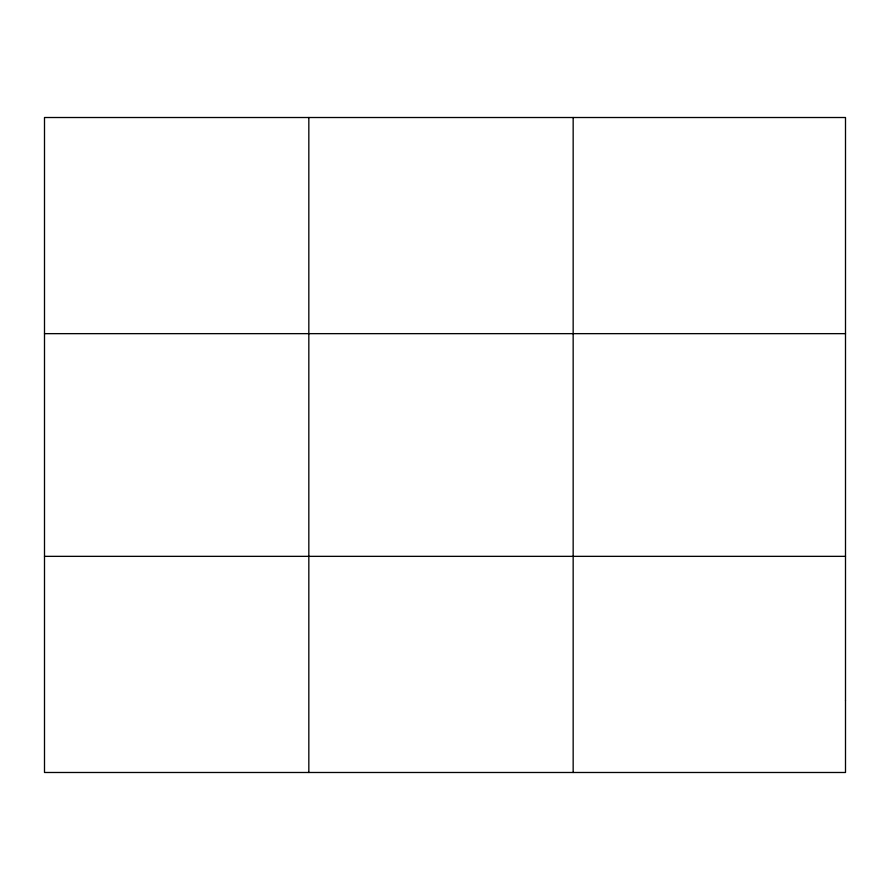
<?xml version="1.0" encoding="UTF-8"?>
<svg xmlns="http://www.w3.org/2000/svg" width="890" height="890" viewBox="0 0 890 890"><rect width="100%" height="100%" fill="white"/><g stroke="black" fill="none" stroke-linecap="round" stroke-linejoin="round"><path stroke-width="1.33" d="M308.83 117.513L308.83 772.487M573.16 117.513L573.16 772.487M44.5 333.65L845.5 333.65M44.5 556.35L845.5 556.35M845.5 700.441L845.5 772.487L44.5 772.487L44.5 117.513L845.5 117.513L845.5 700.441"/></g></svg>
